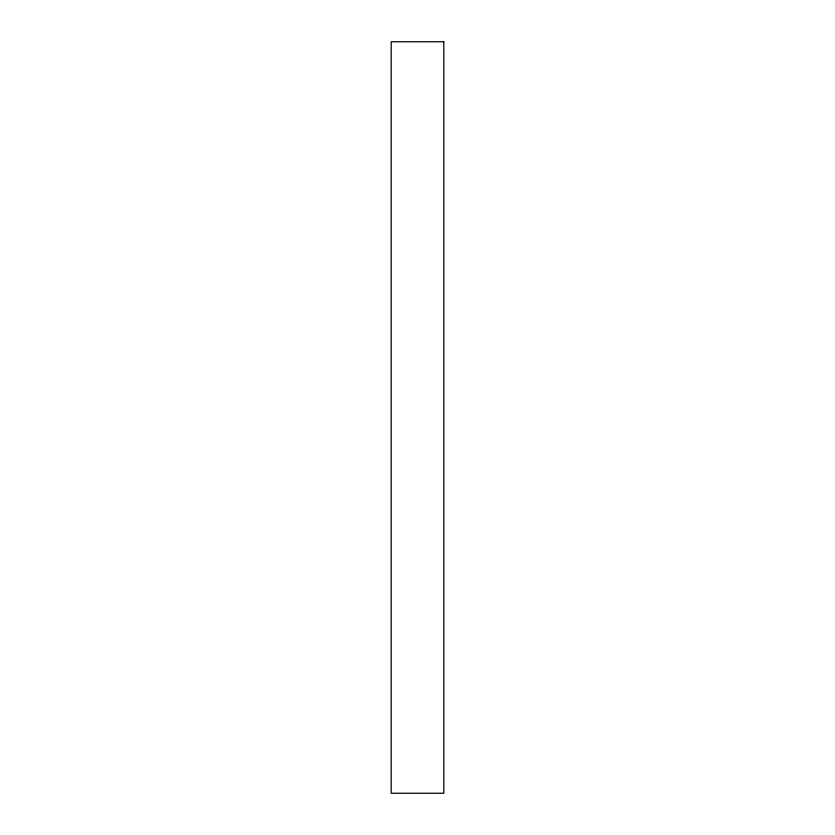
<?xml version="1.0" encoding="UTF-8"?>
<svg xmlns="http://www.w3.org/2000/svg" width="835" height="835" viewBox="0 0 835 835"><rect width="100%" height="100%" fill="white"/><g stroke="black" fill="none" stroke-linecap="round" stroke-linejoin="round"><path stroke-width="1.25" d="M443.802 41.75L391.197 41.75L391.197 793.25L443.802 793.25L443.802 41.75"/></g></svg>
